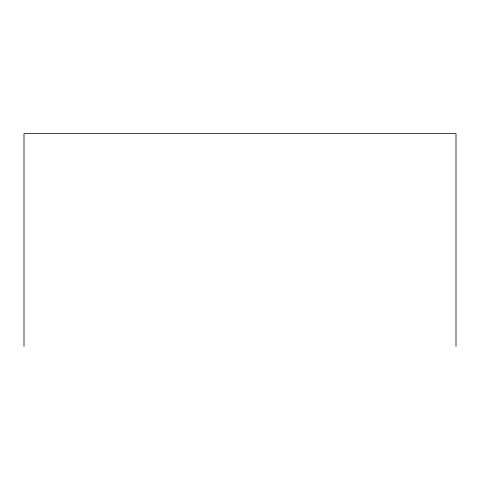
<?xml version="1.0" encoding="UTF-8"?>
<svg xmlns="http://www.w3.org/2000/svg" width="480" height="480" viewBox="0 0 480 480"><rect width="100%" height="100%" fill="white"/><g stroke="black" fill="none" stroke-linecap="round" stroke-linejoin="round"><path stroke-width="0.72" d="M456 346.35L456 133.65L24 133.65L24 346.35"/></g></svg>
